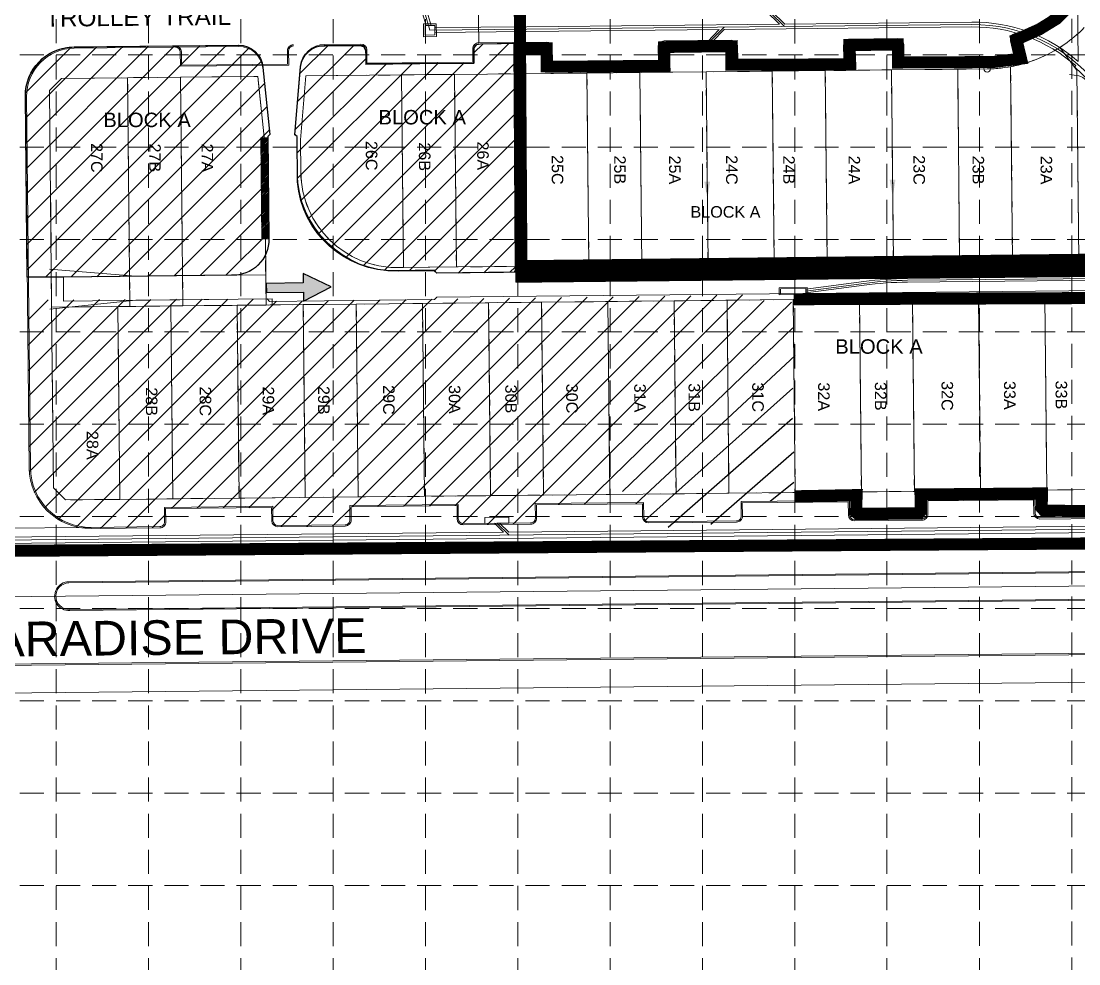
# Model space of a CAD drawing. Extents: x 2509062 to 2510599, y 7103311 to 7105769.
# Drawn here: x 2509777.7 to 2510217, y 7103932.4 to 7104323.9 of the extents above; entities that cross this region are included whole.
import ezdxf
from ezdxf.enums import TextEntityAlignment as Align

# ---------------------------------------------------------------- set-up
doc = ezdxf.new("R2010")
doc.units = 0
doc.header["$LTSCALE"] = 40
doc.header["$MEASUREMENT"] = 0
for name, pattern in [('DASHED', [0.75, 0.5, -0.25]), ('HIDDEN', [0.375, 0.25, -0.125]), ('HIDDEN2', [0.1875, 0.125, -0.0625]), ('PHANTOM2', [1.25, 0.625, -0.125, 0.125, -0.125, 0.125, -0.125])]:
    doc.linetypes.add(name, pattern=pattern)
for name, color, linetype in [('1 EROSION BLANKET', 84, 'Continuous'), ('1 SODDED LOT', 2, 'Continuous'), ('C-FLOW-ARRW-E', 14, 'Continuous'), ('C-WTRC-FLOW-N', 4, 'Continuous'), ('GRID', 254, 'DASHED'), ('LIMITS OF DISTURBANCE', 1, 'Continuous'), ('STORM', 5, 'Continuous'), ('XHO461B_PT$0$V-AREA', 6, 'Continuous'), ('XHO461B_PT$0$V-BNDY-E', 14, 'Continuous'), ('XHO461B_PT$0$V-BNDY-N-P2', 2, 'PHANTOM2'), ('XHO461B_PT$0$V-PROP-SUBD-IDEN-BLOK-N-P2', 14, 'Continuous'), ('XHO461B_PT$0$V-PROP-SUBD-IDEN-N-P2', 14, 'Continuous'), ('XHO461B_PT$0$V-PROP-SUBD-N-P2', 14, 'HIDDEN2'), ('XHO461B_PT$0$V-RWAY-LINE-DETL-N-P2', 14, 'Continuous'), ('XHO461B_PT$0$V-RWAY-LINE-N-P2', 14, 'PHANTOM2'), ('XHO461B_ST$0$C-PHASE-BNDY', 14, 'Continuous'), ('XHO461C_PT$0$V-BNDY-ALL-N', 6, 'Continuous'), ('XHO461C_PV$0$C-PARKING-OLD', 16, 'Continuous'), ('XHO461C_PV$0$C-PHASE-BNDY', 3, 'Continuous'), ('XHO461C_PV$0$C-ROAD-BACK-EX', 12, 'Continuous'), ('XHO461C_PV$0$C-ROAD-BACK-PH2', 12, 'Continuous'), ('XHO461C_PV$0$C-ROAD-FACE-EX', 12, 'Continuous'), ('XHO461C_PV$0$C-ROAD-FACE-PH2', 12, 'Continuous'), ('XHO461C_PV$0$C-TRASH-PAD-HATCH', 6, 'Continuous'), ('XHO461C_PV$0$C-TRASH-PAD-N', 4, 'Continuous'), ('XHO461PT$0$C-ROAD-IDEN-N-P1', 1, 'Continuous'), ('XHO461PT$0$V-AREA-PLIN', 31, 'Continuous'), ('XHO461PT$0$V-BNDY-ALL-N', 6, 'Continuous'), ('XHO461PT$0$V-BNDY-N-P1', 3, 'Continuous'), ('XHO461PT$0$V-PROP-SUBD-IDEN-BLOK-N-P1', 7, 'Continuous'), ('XHO461PT$0$V-PROP-SUBD-IDEN-N-P1', 7, 'Continuous'), ('XHO461PT$0$V-PROP-SUBD-N-P1', 14, 'HIDDEN2'), ('XHO461PT$0$V-RWAY-FUT-N', 12, 'Continuous'), ('XHO461PT$0$V-RWAY-LINE-N-P1', 6, 'PHANTOM2')]:
    doc.layers.add(name, color=color, linetype=linetype)
doc.styles.get("Standard").update_dxf_attribs({"font": 'ARIAL.TTF'})

msp = doc.modelspace()

# ---------------------------------------------------------------- hatches: boundary and pattern name
at = {"layer": '1 SODDED LOT', "linetype": 'Continuous'}
h = msp.add_hatch(dxfattribs=at)
h.set_pattern_fill('ANSI31', color=256, scale=60, style=0)
edge = h.paths.add_edge_path()
edge.add_line((2509982.51, 7104219.63), (2509950.36, 7104219.2))
edge.add_line((2509950.36, 7104219.2), (2509949.23, 7104220.48))
edge.add_line((2509949.23, 7104220.48), (2509933.44, 7104220.2))
edge.add_arc((2509932.71, 7104260.59), 40.39, 184.8074, 271.0333, ccw=False)
edge.add_line((2509892.46, 7104257.2), (2509892.31, 7104275.97))
edge.add_line((2509892.31, 7104275.97), (2509891.32, 7104276.68))
edge.add_line((2509891.32, 7104276.68), (2509893.77, 7104305.1))
edge.add_arc((2509903.2, 7104304.29), 9.46, 85.6068, 175.0583, ccw=False)
edge.add_line((2509903.92, 7104313.72), (2509918.38, 7104313.86))
edge.add_line((2509918.38, 7104313.86), (2509919.91, 7104313.44))
edge.add_line((2509919.91, 7104313.44), (2509920.75, 7104311.84))
edge.add_line((2509920.75, 7104311.84), (2509920.96, 7104306.28))
edge.add_line((2509920.96, 7104306.28), (2509965.68, 7104306.52))
edge.add_line((2509965.68, 7104306.52), (2509965.8, 7104312.9))
edge.add_line((2509965.8, 7104312.9), (2509966.95, 7104314.2))
edge.add_line((2509966.95, 7104314.2), (2509968.41, 7104314.55))
edge.add_line((2509968.41, 7104314.55), (2509982.36, 7104314.78))
edge.add_line((2509982.36, 7104314.78), (2509982.84, 7104220.33))
edge.add_line((2509982.84, 7104220.33), (2509982.51, 7104219.63))

# ---------------------------------------------------------------- linework, layer by layer
msp.add_lwpolyline([(2509894.79, 7104219.11), (2509894.85, 7104215.27), (2509879.5, 7104215.02), (2509879.56, 7104211.18), (2509894.92, 7104211.43), (2509894.98, 7104207.59), (2509906.4, 7104213.53), (2509894.79, 7104219.11)], close=True)
at = {"color": 254}
for points in [[(2509894.98, 7104207.59), (2509894.79, 7104219.11), (2509906.4, 7104213.53), (2509894.79, 7104219.11)], [(2509879.5, 7104215.02), (2509879.56, 7104211.18), (2509894.85, 7104215.27), (2509894.92, 7104211.43)]]:
    msp.add_solid(points, dxfattribs=at)
at = {"layer": '1 EROSION BLANKET', "linetype": 'Continuous', "const_width": 5}
for points in [[(2510314.43, 7104490.85), (2510316.48, 7104300.23), (2510317.08, 7104264.16), (2510330.02, 7104264.31), (2510329.75, 7104226.16), (2510217.84, 7104224.8), (2509982.84, 7104222.11)], [(2509982.31, 7104312.67), (2509995.92, 7104312.68), (2509995.92, 7104305.1), (2510005.59, 7104304.96), (2510044.87, 7104305.31), (2510044.72, 7104313.09), (2510050.13, 7104313.33), (2510072.74, 7104313.52), (2510072.65, 7104305.84), (2510122.03, 7104305.95), (2510121.73, 7104314.02), (2510141.79, 7104314.22), (2510141.87, 7104306.76), (2510181.35, 7104306.95), (2510192.95, 7104308.38), (2510191.01, 7104316.37), (2510192.95, 7104317.13), (2510200.45, 7104320.47), (2510207.59, 7104324.84), (2510214.45, 7104331.6)], [(2510098.54, 7104208.43), (2510332.57, 7104209.34)], [(2510099.25, 7104126.57), (2510124.69, 7104127.07), (2510124.44, 7104119.89), (2510125.07, 7104119.33), (2510150.66, 7104119.51), (2510151.34, 7104120.39), (2510151.22, 7104127.33), (2510201.63, 7104127.76), (2510201.57, 7104121.7), (2510202.51, 7104120.64), (2510227.6, 7104120.31), (2510228.17, 7104121.32), (2510228.18, 7104128.39), (2510278.94, 7104128.66), (2510278.72, 7104121.42), (2510279.72, 7104120.53), (2510333.26, 7104121.21)]]:
    msp.add_lwpolyline(points, dxfattribs=at)
at = {"layer": '1 SODDED LOT', "linetype": 'Continuous'}
for p, q in [((2509779.51, 7104294.21), (2509798.48, 7104313.18)), ((2509779.57, 7104283.66), (2509809.2, 7104313.3)), ((2509779.68, 7104273.16), (2509819.92, 7104313.41)), ((2509779.78, 7104262.66), (2509830.65, 7104313.53)), ((2509779.89, 7104252.16), (2509841.38, 7104313.65)), ((2509779.99, 7104241.66), (2509852.1, 7104313.77)), ((2509780.1, 7104231.16), (2509862.83, 7104313.89)), ((2509780.2, 7104220.66), (2509872.49, 7104312.94)), ((2509787.81, 7104217.65), (2509877.5, 7104307.35)), ((2509798.45, 7104217.68), (2509878.77, 7104298.01)), ((2509809.16, 7104217.8), (2509879.78, 7104288.41)), ((2509819.88, 7104217.91), (2509880.78, 7104278.81)), ((2509830.6, 7104218.02), (2509880.29, 7104267.71)), ((2509841.32, 7104218.13), (2509880.4, 7104257.21)), ((2509852.04, 7104218.25), (2509880.5, 7104246.71)), ((2509862.76, 7104218.36), (2509880.61, 7104236.21)), ((2509947.3, 7104122.59), (2510034.33, 7104209.61)), ((2509958.01, 7104122.69), (2510045.08, 7104209.76)), ((2509960.74, 7104114.81), (2510055.83, 7104209.9)), ((2509971.36, 7104114.83), (2510066.58, 7104210.05)), ((2509982.08, 7104114.94), (2510077.33, 7104210.19)), ((2509780.45, 7104199.69), (2509788.95, 7104208.19)), ((2509780.55, 7104189.19), (2509799.6, 7104208.23)), ((2509780.66, 7104178.69), (2509810.25, 7104208.27)), ((2509780.77, 7104168.19), (2509820.89, 7104208.31)), ((2509780.87, 7104157.69), (2509831.54, 7104208.36)), ((2509780.98, 7104147.19), (2509842.19, 7104208.4)), ((2509781.09, 7104136.69), (2509852.84, 7104208.44)), ((2509783.09, 7104128.08), (2509863.49, 7104208.48)), ((2509787.21, 7104121.6), (2509874.13, 7104208.52)), ((2509792.98, 7104116.76), (2509883.81, 7104207.59)), ((2509800.58, 7104113.75), (2509894.56, 7104207.74)), ((2509810.67, 7104113.24), (2509905.31, 7104207.88)), ((2509821.38, 7104113.34), (2509916.07, 7104208.03)), ((2509840.16, 7104121.51), (2509926.82, 7104208.17)), ((2509850.87, 7104121.62), (2509937.57, 7104208.31)), ((2509861.59, 7104121.73), (2509948.32, 7104208.46)), ((2509872.3, 7104121.83), (2509959.07, 7104208.6)), ((2509881.74, 7104120.67), (2509969.82, 7104208.75)), ((2509885.65, 7104113.97), (2509980.57, 7104208.89)), ((2509896.36, 7104114.07), (2509991.32, 7104209.04)), ((2509915.16, 7104122.26), (2510002.07, 7104209.18)), ((2509925.87, 7104122.37), (2510012.82, 7104209.32)), ((2509936.58, 7104122.48), (2510023.57, 7104209.47)), ((2510000.87, 7104123.12), (2510086.27, 7104207.9)), ((2510011.58, 7104123.23), (2510097.67, 7104207.17)), ((2510027.4, 7104128.61), (2510098.15, 7104196.51)), ((2510033.01, 7104123.44), (2510099.12, 7104185.11)), ((2510036.48, 7104116.31), (2510098.15, 7104171.54)), ((2510046.44, 7104113.78), (2510098.05, 7104159.01)), ((2510064.17, 7104114.96), (2510098.56, 7104145)), ((2510088.83, 7104124.58), (2510098.56, 7104132.51)), ((2509907.07, 7104114.18), (2509914.72, 7104121.83)), ((2509832.09, 7104113.44), (2509837.75, 7104119.1))]:
    msp.add_line(p, q, dxfattribs=at)
for points in [[(2509816.71, 7104313.37), (2509868.02, 7104313.95, -0.396684), (2509878.06, 7104304.7), (2509880.99, 7104276.84), (2509880.2, 7104276.04), (2509880.64, 7104233.54, -0.426934), (2509865.13, 7104218.38), (2509795.25, 7104217.65), (2509780.23, 7104217.65), (2509779.48, 7104292.86, -0.4037), (2509798.7, 7104313.19)], [(2509982.51, 7104219.63), (2509950.36, 7104219.2), (2509949.23, 7104220.48), (2509933.44, 7104220.2, -0.395049), (2509892.46, 7104257.2), (2509892.31, 7104275.97), (2509891.32, 7104276.68), (2509893.77, 7104305.1, -0.411412), (2509903.92, 7104313.72), (2509918.38, 7104313.86), (2509919.91, 7104313.44), (2509920.75, 7104311.84), (2509920.96, 7104306.28), (2509965.68, 7104306.52), (2509965.8, 7104312.9), (2509966.95, 7104314.2), (2509968.41, 7104314.55), (2509982.36, 7104314.78), (2509982.84, 7104220.33)]]:
    msp.add_lwpolyline(points, format="xyb", close=True, dxfattribs=at)
at = {"layer": 'C-FLOW-ARRW-E', "color": 7, "lineweight": 0}
for p, q in [((2510139.62, 7104258.05), (2510139.44, 7104276.05)), ((2510062.63, 7104257.27), (2510062.44, 7104275.26))]:
    msp.add_line(p, q, dxfattribs=at)
for points in [[(2510140.82, 7104258.07), (2510139.7, 7104250.86), (2510138.42, 7104258.04)], [(2510063.83, 7104257.28), (2510062.7, 7104250.07), (2510061.43, 7104257.25)]]:
    msp.add_solid(points, dxfattribs=at)
at = {"layer": 'C-WTRC-FLOW-N', "color": 7, "lineweight": 0}
msp.add_line((2510216.07, 7104301.35), (2510213.09, 7104301.74), dxfattribs=at)
msp.add_arc((2510215.14, 7104294.41), 7, 23.8252, 82.392, dxfattribs=at)
at = {"layer": 'GRID', "color": 252, "linetype": 'HIDDEN', "lineweight": 0}
for p, q in [((2509792.26, 7103504.74), (2509792.26, 7105728.4)), ((2509830.6, 7103504.74), (2509830.6, 7105728.4)), ((2509868.94, 7103504.73), (2509868.94, 7105728.4)), ((2509907.27, 7103504.73), (2509907.27, 7105728.4)), ((2509945.61, 7103504.72), (2509945.61, 7105728.4)), ((2509983.95, 7103504.71), (2509983.95, 7105728.4)), ((2510022.29, 7103504.71), (2510022.29, 7105728.4)), ((2510060.62, 7103504.7), (2510060.62, 7105728.4)), ((2510098.96, 7103504.7), (2510098.96, 7105728.4)), ((2510137.3, 7103504.69), (2510137.3, 7105728.4)), ((2510175.82, 7103504.78), (2510175.64, 7105728.4)), ((2510214.11, 7103504.96), (2510213.97, 7105728.4)), ((2509102.19, 7104309.92), (2510559.01, 7104309.92)), ((2509102.19, 7104271.59), (2510559.01, 7104271.59)), ((2509102.19, 7104233.25), (2510559.01, 7104233.25)), ((2509102.19, 7104194.91), (2510559.01, 7104194.91)), ((2509102.19, 7104156.57), (2510559.01, 7104156.57)), ((2509102.19, 7104118.24), (2510559.01, 7104118.24)), ((2509102.19, 7104079.9), (2510559.01, 7104079.9)), ((2509102.19, 7104041.56), (2510559.01, 7104041.56)), ((2509102.19, 7104003.22), (2510559.01, 7104003.22)), ((2509102.19, 7103964.89), (2510559.01, 7103964.89))]:
    msp.add_line(p, q, dxfattribs=at)
at = {"layer": 'LIMITS OF DISTURBANCE', "linetype": 'HIDDEN', "ltscale": 3, "const_width": 5}
msp.add_lwpolyline([(2510346.96, 7104107.84), (2509196.41, 7104099.99), (2509189.37, 7105338.21), (2510325.02, 7105349.1), (2510335.26, 7104307.47), (2510344.6, 7104260.31), (2510346.93, 7104123.52), (2510346.93, 7104123.52), (2510346.96, 7104107.84)], close=True, dxfattribs=at)
at = {"layer": 'STORM', "lineweight": 0}
for p, q in [((2510076.46, 7104338.55), (2510092.69, 7104322.72)), ((2510076.46, 7104338.55), (2510092.69, 7104322.72)), ((2510077.52, 7104338.56), (2510094.76, 7104321.74)), ((2510077.52, 7104338.56), (2510094.76, 7104321.74)), ((2510078.59, 7104338.57), (2510094.81, 7104322.74)), ((2510078.59, 7104338.57), (2510094.81, 7104322.74)), ((2510216.74, 7104307.18), (2510216.34, 7104334.13)), ((2510216.74, 7104307.18), (2510216.34, 7104334.13)), ((2509945.85, 7104322.16), (2509944.4, 7104327.11)), ((2509945.85, 7104322.16), (2509944.4, 7104327.11)), ((2509947.46, 7104320.23), (2509945.36, 7104327.39)), ((2509947.46, 7104320.23), (2509945.36, 7104327.39)), ((2509947.93, 7104322.18), (2509946.32, 7104327.67)), ((2509947.93, 7104322.18), (2509946.32, 7104327.67)), ((2509947.46, 7104320.23), (2509987.7, 7104320.64)), ((2509947.46, 7104320.23), (2509987.7, 7104320.64)), ((2509949.47, 7104321.25), (2509987.69, 7104321.64)), ((2509949.47, 7104321.25), (2509987.69, 7104321.64)), ((2509949.5, 7104319.25), (2509987.71, 7104319.64)), ((2509949.5, 7104319.25), (2509987.71, 7104319.64)), ((2509987.69, 7104321.64), (2510092.69, 7104322.72)), ((2509987.69, 7104321.64), (2510092.69, 7104322.72)), ((2509987.7, 7104320.64), (2510172.58, 7104322.53)), ((2509987.7, 7104320.64), (2510172.58, 7104322.53)), ((2509987.71, 7104319.64), (2510067.6, 7104320.46)), ((2509987.71, 7104319.64), (2510067.6, 7104320.46)), ((2510062.7, 7104315.41), (2510067.6, 7104320.46)), ((2510062.7, 7104315.41), (2510067.6, 7104320.46)), ((2510063.76, 7104315.42), (2510069.63, 7104321.48)), ((2510063.76, 7104315.42), (2510069.63, 7104321.48)), ((2510064.81, 7104315.43), (2510069.71, 7104320.48)), ((2510064.81, 7104315.43), (2510069.71, 7104320.48)), ((2510069.71, 7104320.48), (2510172.59, 7104321.53)), ((2510069.71, 7104320.48), (2510172.59, 7104321.53)), ((2510094.81, 7104322.74), (2510172.57, 7104323.53)), ((2510094.81, 7104322.74), (2510172.57, 7104323.53)), ((2510059.76, 7104315.38), (2510067.76, 7104315.46)), ((2510059.76, 7104315.38), (2510067.76, 7104315.46)), ((2510059.79, 7104312.88), (2510059.76, 7104315.38)), ((2510059.79, 7104312.88), (2510059.76, 7104315.38)), ((2510067.76, 7104315.46), (2510067.79, 7104312.96)), ((2510067.76, 7104315.46), (2510067.79, 7104312.96)), ((2510067.79, 7104312.96), (2510059.79, 7104312.88)), ((2510067.79, 7104312.96), (2510059.79, 7104312.88)), ((2510215.17, 7104304.89), (2510215.67, 7104305.45)), ((2510215.17, 7104304.89), (2510215.67, 7104305.45)), ((2510145.87, 7104217.04), (2510293.56, 7104218.51)), ((2510145.87, 7104217.04), (2510293.56, 7104218.51)), ((2510103.6, 7104212.58), (2510127.65, 7104215.75)), ((2510103.6, 7104212.58), (2510127.65, 7104215.75)), ((2510103.61, 7104211.82), (2510127.71, 7104215)), ((2510103.61, 7104211.82), (2510127.71, 7104215)), ((2510103.62, 7104211.07), (2510127.85, 7104214.27)), ((2510103.62, 7104211.07), (2510127.85, 7104214.27)), ((2510145.88, 7104216.29), (2510293.56, 7104217.76)), ((2510145.88, 7104216.29), (2510293.56, 7104217.76)), ((2510145.88, 7104215.54), (2510293.57, 7104217.01)), ((2510145.88, 7104215.54), (2510253.48, 7104216.61)), ((2510104.09, 7104213.33), (2510092.52, 7104213.21)), ((2510104.09, 7104213.33), (2510092.52, 7104213.21)), ((2510092.52, 7104213.21), (2510092.55, 7104210.21)), ((2510092.52, 7104213.21), (2510092.55, 7104210.21)), ((2510092.55, 7104210.21), (2510104.12, 7104210.33)), ((2510092.55, 7104210.21), (2510104.12, 7104210.33)), ((2510093.02, 7104212.72), (2510103.6, 7104212.82)), ((2510093.02, 7104212.72), (2510103.6, 7104212.82)), ((2510093.04, 7104210.72), (2510093.02, 7104212.72)), ((2510093.04, 7104210.72), (2510093.02, 7104212.72)), ((2510103.62, 7104210.82), (2510093.04, 7104210.72)), ((2510103.62, 7104210.82), (2510093.04, 7104210.72)), ((2510103.6, 7104212.82), (2510103.62, 7104210.82)), ((2510103.6, 7104212.82), (2510103.62, 7104210.82)), ((2510104.12, 7104210.33), (2510104.09, 7104213.33)), ((2510104.12, 7104210.33), (2510104.09, 7104213.33)), ((2509970.27, 7104117.81), (2509980.27, 7104117.91)), ((2509970.27, 7104117.81), (2509980.27, 7104117.91)), ((2509970.29, 7104115.31), (2509970.27, 7104117.81)), ((2509970.29, 7104115.31), (2509970.27, 7104117.81)), ((2509980.27, 7104117.91), (2509980.29, 7104115.41)), ((2509980.27, 7104117.91), (2509980.29, 7104115.41)), ((2510340.84, 7104113.99), (2509742.36, 7104108.03)), ((2510340.84, 7104113.99), (2509742.36, 7104108.03)), ((2509980.29, 7104115.41), (2509970.29, 7104115.31)), ((2509980.29, 7104115.41), (2509970.29, 7104115.31)), ((2509974.23, 7104115.35), (2509978.05, 7104111.63)), ((2509974.23, 7104115.35), (2509978.05, 7104111.63)), ((2509975.29, 7104115.36), (2509980.39, 7104110.4)), ((2509975.29, 7104115.36), (2509980.39, 7104110.4)), ((2509976.36, 7104115.37), (2509980.18, 7104111.65)), ((2509976.36, 7104115.37), (2509980.18, 7104111.65)), ((2510314.14, 7104114.97), (2509980.18, 7104111.65)), ((2510314.14, 7104114.97), (2509980.18, 7104111.65)), ((2509978.05, 7104111.63), (2509744.96, 7104109.3)), ((2509978.05, 7104111.63), (2509744.96, 7104109.3)), ((2510307.16, 7104112.4), (2509745, 7104106.8)), ((2510307.16, 7104112.4), (2509745, 7104106.8))]:
    msp.add_line(p, q, dxfattribs=at)
at = {"layer": 'STORM', "linetype": 'Continuous', "lineweight": 0}
for p, q in [((2509950.12, 7104322.88), (2509944.78, 7104322.81)), ((2509950.12, 7104322.88), (2509944.78, 7104322.81)), ((2509944.78, 7104322.81), (2509944.85, 7104317.47)), ((2509944.78, 7104322.81), (2509944.85, 7104317.47)), ((2509949.46, 7104322.2), (2509945.46, 7104322.15)), ((2509949.46, 7104322.2), (2509945.46, 7104322.15)), ((2509945.46, 7104322.15), (2509945.51, 7104318.15)), ((2509945.46, 7104322.15), (2509945.51, 7104318.15)), ((2509949.51, 7104318.2), (2509949.46, 7104322.2)), ((2509949.51, 7104318.2), (2509949.46, 7104322.2)), ((2509950.19, 7104317.54), (2509950.12, 7104322.88)), ((2509950.19, 7104317.54), (2509950.12, 7104322.88)), ((2509944.85, 7104317.47), (2509950.19, 7104317.54)), ((2509944.85, 7104317.47), (2509950.19, 7104317.54)), ((2509945.51, 7104318.15), (2509949.51, 7104318.2)), ((2509945.51, 7104318.15), (2509949.51, 7104318.2))]:
    msp.add_line(p, q, dxfattribs=at)
at = {"layer": 'STORM', "lineweight": 0}
for centre, radius, start, end in [((2510173.24, 7104257.54), 66, 48.7749, 90.5865), ((2510173.24, 7104257.54), 66, 48.7749, 90.5865), ((2510173.24, 7104257.54), 65, 38.4482, 90.5865), ((2510173.24, 7104257.54), 65, 38.4482, 90.5865), ((2510173.24, 7104257.54), 64, 48.4785, 90.5865), ((2510173.24, 7104257.54), 64, 48.4785, 90.5865), ((2510173.24, 7104257.54), 63.25, 38.4482, 48.4785), ((2510173.24, 7104257.54), 63.25, 38.4482, 48.4785), ((2510147.37, 7104066.3), 150.75, 90.5713, 97.517), ((2510147.37, 7104066.3), 150.75, 90.5713, 97.517), ((2510147.37, 7104066.3), 150, 90.5714, 97.5337), ((2510147.37, 7104066.3), 150, 90.5714, 97.5337), ((2510147.37, 7104066.3), 149.25, 90.5713, 97.517), ((2510147.37, 7104066.3), 149.25, 90.5713, 97.517)]:
    msp.add_arc(centre, radius, start, end, dxfattribs=at)
at = {"layer": 'XHO461B_PT$0$V-AREA', "color": 7, "lineweight": 0}
for p, q in [((2510216.16, 7104303.63), (2510209.03, 7104313)), ((2510209.03, 7104313), (2510216.16, 7104303.63)), ((2510012.66, 7104302.4), (2509985.16, 7104302.11)), ((2509985.16, 7104302.11), (2509985.98, 7104222.12)), ((2510034.66, 7104302.62), (2510012.66, 7104302.4)), ((2510013.48, 7104222.4), (2510012.66, 7104302.4)), ((2510012.66, 7104302.4), (2510013.48, 7104222.4)), ((2510062.16, 7104302.9), (2510034.66, 7104302.62)), ((2510035.48, 7104222.62), (2510034.66, 7104302.62)), ((2510034.66, 7104302.62), (2510035.48, 7104222.62)), ((2510089.66, 7104303.18), (2510062.16, 7104302.9)), ((2510062.98, 7104222.91), (2510062.16, 7104302.9)), ((2510062.16, 7104302.9), (2510062.98, 7104222.91)), ((2510111.66, 7104303.41), (2510089.66, 7104303.18)), ((2510090.48, 7104223.19), (2510089.66, 7104303.18)), ((2510089.66, 7104303.18), (2510090.48, 7104223.19)), ((2510139.16, 7104303.69), (2510111.66, 7104303.41)), ((2510112.48, 7104223.41), (2510111.66, 7104303.41)), ((2510111.66, 7104303.41), (2510112.48, 7104223.41)), ((2510166.65, 7104303.97), (2510139.16, 7104303.69)), ((2510139.97, 7104223.69), (2510139.16, 7104303.69)), ((2510139.16, 7104303.69), (2510139.97, 7104223.69)), ((2510178.88, 7104304.1), (2510166.65, 7104303.97)), ((2510167.47, 7104223.98), (2510166.65, 7104303.97)), ((2510166.65, 7104303.97), (2510167.47, 7104223.98)), ((2510189.47, 7104224.2), (2510188.64, 7104305.03)), ((2510188.64, 7104305.03), (2510189.47, 7104224.2)), ((2510216.97, 7104224.48), (2510216.16, 7104303.63)), ((2510216.16, 7104303.63), (2510216.97, 7104224.48)), ((2510035.48, 7104222.62), (2510062.98, 7104222.91)), ((2510062.98, 7104222.91), (2510090.48, 7104223.19)), ((2510090.48, 7104223.19), (2510112.48, 7104223.41)), ((2510112.48, 7104223.41), (2510139.97, 7104223.69)), ((2510139.97, 7104223.69), (2510167.47, 7104223.98)), ((2510167.47, 7104223.98), (2510189.47, 7104224.2)), ((2510189.47, 7104224.2), (2510216.97, 7104224.48)), ((2510216.97, 7104224.48), (2510277.2, 7104225.1)), ((2509985.98, 7104222.12), (2510013.48, 7104222.4)), ((2510013.48, 7104222.4), (2510035.48, 7104222.62))]:
    msp.add_line(p, q, dxfattribs=at)
for start, end in [(302.3108, 312.2879), (280.3714, 302.3108), (270.5865, 280.3714)]:
    msp.add_arc((2510178.29, 7104361.59), 57.5, start, end, dxfattribs=at)
at = {"layer": 'XHO461B_PT$0$V-BNDY-E', "color": 7, "lineweight": 0}
msp.add_line((2510333.58, 7104090.45), (2509205.27, 7104079.15), dxfattribs=at)
at = {"layer": 'XHO461B_PT$0$V-BNDY-N-P2', "color": 7, "lineweight": 0}
for q in [(2509984.67, 7104350.11), (2510332.19, 7104225.66)]:
    msp.add_line((2509985.98, 7104222.12), q, dxfattribs=at)
at = {"layer": 'XHO461B_PT$0$V-PROP-SUBD-N-P2', "color": 7, "lineweight": 0}
for p, q in [((2510209.03, 7104313), (2510216.16, 7104303.63)), ((2510013.48, 7104222.4), (2510012.66, 7104302.4)), ((2510035.48, 7104222.62), (2510034.66, 7104302.62)), ((2510062.98, 7104222.91), (2510062.16, 7104302.9)), ((2510090.48, 7104223.19), (2510089.66, 7104303.18)), ((2510112.48, 7104223.41), (2510111.66, 7104303.41)), ((2510139.97, 7104223.69), (2510139.16, 7104303.69)), ((2510167.47, 7104223.98), (2510166.65, 7104303.97)), ((2510189.47, 7104224.2), (2510188.64, 7104305.03)), ((2510216.97, 7104224.48), (2510216.16, 7104303.63))]:
    msp.add_line(p, q, dxfattribs=at)
at = {"layer": 'XHO461B_PT$0$V-RWAY-LINE-DETL-N-P2', "color": 7, "lineweight": 0}
for start, end in [(0, 180), (180, 0)]:
    msp.add_arc((2510178.88, 7104304.1), 1.38, start, end, dxfattribs=at)
at = {"layer": 'XHO461B_PT$0$V-RWAY-LINE-N-P2', "color": 7, "lineweight": 0}
msp.add_line((2509985.16, 7104302.11), (2510178.88, 7104304.1), dxfattribs=at)
msp.add_arc((2510178.29, 7104361.59), 57.5, 270.5865, 0.5865, dxfattribs=at)
at = {"layer": 'XHO461B_ST$0$C-PHASE-BNDY', "color": 7, "lineweight": 0}
for p, q in [((2509985.98, 7104222.12), (2509984.67, 7104350.11)), ((2510330.69, 7104225.65), (2509985.98, 7104222.12))]:
    msp.add_line(p, q, dxfattribs=at)
at = {"layer": 'XHO461C_PT$0$V-BNDY-ALL-N', "color": 7, "lineweight": 0}
msp.add_line((2510333.58, 7104090.45), (2509205.27, 7104079.15), dxfattribs=at)
at = {"layer": 'XHO461C_PV$0$C-PARKING-OLD', "color": 7, "lineweight": 0}
for p, q in [((2509843.85, 7104305.17), (2509843.79, 7104311.17)), ((2509844.35, 7104305.68), (2509844.29, 7104311.17)), ((2509888.35, 7104306.13), (2509888.29, 7104311.63)), ((2509888.85, 7104305.63), (2509888.79, 7104311.63)), ((2509888.85, 7104305.63), (2509843.85, 7104305.17)), ((2509888.35, 7104306.13), (2509844.35, 7104305.68)), ((2509825.25, 7104217.98), (2509789.5, 7104220.98)), ((2509825.25, 7104217.98), (2509879.29, 7104218.53)), ((2509825.35, 7104207.98), (2509789.67, 7104204.24)), ((2509825.35, 7104207.98), (2509881.89, 7104208.55)), ((2509881.89, 7104208.55), (2509881.92, 7104206.05))]:
    msp.add_line(p, q, dxfattribs=at)
for centre, radius, start, end in [((2509841.79, 7104311.15), 2.5, 0.5865, 90.5865), ((2509841.79, 7104311.15), 2, 0.5865, 90.5865), ((2509890.79, 7104311.65), 2.5, 90.5865, 180.5865), ((2509890.79, 7104311.65), 2, 90.5865, 180.5865)]:
    msp.add_arc(centre, radius, start, end, dxfattribs=at)
at = {"layer": 'XHO461C_PV$0$C-PHASE-BNDY', "color": 7, "lineweight": 0}
for p, q in [((2509985.98, 7104222.12), (2509984.67, 7104350.11)), ((2510330.69, 7104225.65), (2509985.98, 7104222.12))]:
    msp.add_line(p, q, dxfattribs=at)
at = {"layer": 'XHO461C_PV$0$C-PHASE-BNDY', "color": 7, "const_width": 5}
msp.add_lwpolyline([(2510330.97, 7104221.41), (2510330.97, 7104221.41), (2509985.5, 7104217.79), (2509984.67, 7104350.11), (2509956.87, 7104350.11), (2509952.34, 7104795.8), (2509803.34, 7104794.28), (2509798.29, 7104799.23), (2509797.35, 7104891.72), (2509756.85, 7104891.31), (2509754.67, 7105104.3), (2510184.65, 7105108.7), (2510184.28, 7105144.86), (2510321.28, 7105145.14), (2510321.3, 7105142.86)], dxfattribs=at)
at = {"layer": 'XHO461C_PV$0$C-ROAD-BACK-EX', "color": 7, "lineweight": 0}
for p, q in [((2509967.76, 7104314.94), (2509967.53, 7104337.44)), ((2509799.77, 7104312.72), (2509868.05, 7104313.42)), ((2509903.59, 7104313.78), (2509918.77, 7104313.94)), ((2509920.85, 7104305.96), (2509920.79, 7104311.96)), ((2509965.85, 7104306.42), (2509965.79, 7104312.42)), ((2509965.85, 7104306.42), (2509920.85, 7104305.96)), ((2509781.56, 7104138.42), (2509779.98, 7104292.52)), ((2509882.22, 7104122.43), (2509837.22, 7104121.98)), ((2509837.28, 7104115.98), (2509837.22, 7104121.98)), ((2509882.28, 7104116.43), (2509882.22, 7104122.43)), ((2509959.21, 7104123.2), (2509914.21, 7104122.75)), ((2509914.28, 7104116.75), (2509914.21, 7104122.75)), ((2509959.27, 7104117.2), (2509959.21, 7104123.2)), ((2510036.21, 7104123.98), (2509991.21, 7104123.53)), ((2509991.27, 7104117.52), (2509991.21, 7104123.53)), ((2510036.27, 7104117.97), (2510036.21, 7104123.98)), ((2510121.71, 7104124.83), (2510076.72, 7104124.38)), ((2510076.78, 7104118.38), (2510076.72, 7104124.38)), ((2510121.77, 7104118.83), (2510121.71, 7104124.83)), ((2510198.71, 7104125.61), (2510153.71, 7104125.15)), ((2510153.77, 7104119.15), (2510153.71, 7104125.15)), ((2510198.77, 7104119.6), (2510198.71, 7104125.61)), ((2510228.79, 7104117.9), (2510200.79, 7104117.62)), ((2509705.81, 7104112.66), (2509806.8, 7104113.68)), ((2509835.3, 7104113.96), (2509806.8, 7104113.68)), ((2509912.3, 7104114.73), (2509884.3, 7104114.45)), ((2509989.29, 7104115.5), (2509961.29, 7104115.22)), ((2510074.8, 7104116.36), (2510038.29, 7104115.99)), ((2510151.79, 7104117.13), (2510123.79, 7104116.85)), ((2510333.61, 7104095.95), (2509797.55, 7104090.58)), ((2510333.72, 7104084.95), (2509797.66, 7104079.58)), ((2510333.95, 7104061.95), (2509223.97, 7104050.84))]:
    msp.add_line(p, q, dxfattribs=at)
for centre, radius, start, end in [((2509799.98, 7104292.72), 20, 90.5865, 180.5862), ((2509868.15, 7104303.42), 10, 5.9758, 90.5865), ((2509903.69, 7104303.78), 10, 90.5865, 175.1972), ((2509918.79, 7104311.94), 2, 0.5865, 90.5865), ((2509967.79, 7104312.44), 2, 90.5865, 180.5865), ((2509806.55, 7104138.67), 25, 180.5862, 270.5737), ((2509989.27, 7104117.5), 2, 270.5737, 0.5865), ((2510038.27, 7104117.99), 2, 180.5865, 270.5764), ((2510074.78, 7104118.36), 2, 270.5764, 0.5865), ((2510123.77, 7104118.85), 2, 180.5865, 270.5737), ((2510151.77, 7104119.13), 2, 270.5737, 0.5865), ((2510200.77, 7104119.62), 2, 180.5865, 270.5737), ((2509835.28, 7104115.96), 2, 270.5737, 0.5865), ((2509884.28, 7104116.45), 2, 180.5865, 270.5737), ((2509912.28, 7104116.73), 2, 270.5737, 0.5865), ((2509961.27, 7104117.22), 2, 180.5865, 270.5737), ((2509797.6, 7104085.08), 5.5, 90.5737, 270.5737)]:
    msp.add_arc(centre, radius, start, end, dxfattribs=at)
at = {"layer": 'XHO461C_PV$0$C-ROAD-BACK-PH2', "color": 7, "lineweight": 0}
for p, q in [((2510044.76, 7104315.23), (2510072.76, 7104315.51)), ((2510121.76, 7104316.02), (2510141.75, 7104316.22)), ((2510189.1, 7104315.9), (2510190.49, 7104310.02)), ((2509967.76, 7104314.44), (2509995.76, 7104314.73)), ((2509997.85, 7104306.75), (2509997.78, 7104312.75)), ((2510042.84, 7104307.21), (2510042.78, 7104313.21)), ((2510074.84, 7104307.53), (2510074.78, 7104313.53)), ((2510119.84, 7104308), (2510119.78, 7104314)), ((2510143.77, 7104314.24), (2510143.83, 7104308.24)), ((2510042.84, 7104307.21), (2509997.85, 7104306.75)), ((2510119.84, 7104308), (2510074.84, 7104307.53)), ((2510165.83, 7104308.47), (2510143.83, 7104308.24)), ((2510165.83, 7104308.47), (2510178.84, 7104308.6))]:
    msp.add_line(p, q, dxfattribs=at)
for centre, radius, start, end in [((2510178.29, 7104361.59), 45, 285.7458, 319.0695), ((2510044.78, 7104313.23), 2, 90.5865, 180.5865), ((2510072.78, 7104313.51), 2, 0.5865, 90.5865), ((2510121.78, 7104314.02), 2, 90.5865, 180.5865), ((2510141.77, 7104314.22), 2, 0.5865, 90.5865), ((2510191.05, 7104316.36), 2, 105.7458, 193.3055), ((2509995.78, 7104312.73), 2, 0.5865, 90.5865), ((2510178.29, 7104361.6), 53, 270.5859, 283.3055)]:
    msp.add_arc(centre, radius, start, end, dxfattribs=at)
at = {"layer": 'XHO461C_PV$0$C-ROAD-FACE-EX', "color": 7, "lineweight": 0}
for p, q in [((2509799.77, 7104313.22), (2509867.77, 7104313.92)), ((2509903.86, 7104314.28), (2509918.76, 7104314.44)), ((2509921.34, 7104306.46), (2509921.29, 7104311.96)), ((2509965.34, 7104306.91), (2509965.29, 7104312.41)), ((2509965.34, 7104306.91), (2509921.34, 7104306.46)), ((2509880.99, 7104276.84), (2509878.07, 7104304.73)), ((2509891.4, 7104276.95), (2509893.75, 7104304.89)), ((2509781.06, 7104138.41), (2509779.48, 7104292.51)), ((2509880.99, 7104276.84), (2509880.2, 7104276.04)), ((2509880.2, 7104276.04), (2509880.64, 7104233.54)), ((2509892.2, 7104276.16), (2509891.4, 7104276.95)), ((2509892.2, 7104276.16), (2509892.36, 7104261.16)), ((2509795.25, 7104217.66), (2509865.79, 7104218.39)), ((2509934.28, 7104220.09), (2509949.28, 7104220.24)), ((2509949.28, 7104220.24), (2509950.29, 7104219.25)), ((2509950.29, 7104219.25), (2510261.22, 7104222.44)), ((2509795.25, 7104217.66), (2509795.35, 7104207.67)), ((2509950.39, 7104209.26), (2510261.32, 7104212.44)), ((2509795.35, 7104207.67), (2509879.9, 7104208.53)), ((2509879.89, 7104208.54), (2509880.9, 7104207.54)), ((2509880.9, 7104207.54), (2509949.4, 7104208.25)), ((2509950.39, 7104209.26), (2509949.4, 7104208.25)), ((2509881.72, 7104121.93), (2509837.72, 7104121.49)), ((2509881.78, 7104116.43), (2509881.72, 7104121.93)), ((2509958.72, 7104122.7), (2509914.72, 7104122.26)), ((2509914.78, 7104116.76), (2509914.72, 7104122.26)), ((2509958.77, 7104117.2), (2509958.72, 7104122.7)), ((2510035.71, 7104123.47), (2509991.71, 7104123.03)), ((2509991.77, 7104117.53), (2509991.71, 7104123.03)), ((2510035.77, 7104117.97), (2510035.71, 7104123.47)), ((2510121.22, 7104124.33), (2510077.22, 7104123.89)), ((2510077.28, 7104118.39), (2510077.22, 7104123.89)), ((2510121.27, 7104118.83), (2510121.22, 7104124.33)), ((2510198.21, 7104125.1), (2510154.22, 7104124.66)), ((2510154.27, 7104119.16), (2510154.22, 7104124.66)), ((2510198.27, 7104119.6), (2510198.21, 7104125.1)), ((2509837.78, 7104115.99), (2509837.72, 7104121.49)), ((2510228.79, 7104117.4), (2510200.8, 7104117.12)), ((2509835.3, 7104113.46), (2509806.81, 7104113.18)), ((2509912.3, 7104114.23), (2509884.3, 7104113.95)), ((2509989.3, 7104115), (2509961.3, 7104114.72)), ((2510074.8, 7104115.86), (2510038.29, 7104115.49)), ((2510151.8, 7104116.63), (2510123.8, 7104116.35)), ((2510333.6, 7104096.45), (2509797.54, 7104091.09)), ((2510333.72, 7104084.45), (2509797.92, 7104079.09)), ((2510333.94, 7104062.45), (2509223.97, 7104051.34))]:
    msp.add_line(p, q, dxfattribs=at)
for centre, radius, start, end in [((2509799.98, 7104292.72), 20.5, 90.5865, 180.5862), ((2509867.88, 7104303.67), 10.25, 5.9758, 90.5865), ((2509903.96, 7104304.04), 10.25, 90.5865, 175.1972), ((2509918.79, 7104311.94), 2.5, 0.5865, 90.5865), ((2509967.79, 7104312.44), 2.5, 90.5865, 180.5865), ((2509933.85, 7104261.59), 41.5, 180.5865, 270.5865), ((2509865.64, 7104233.39), 15, 270.5865, 0.5865), ((2509806.55, 7104138.67), 25.5, 180.5862, 270.5737), ((2509989.27, 7104117.5), 2.5, 270.5737, 0.5865), ((2510038.27, 7104117.99), 2.5, 180.5865, 270.5764), ((2510074.78, 7104118.36), 2.5, 270.5764, 0.5865), ((2510123.77, 7104118.85), 2.5, 180.5865, 270.5737), ((2510151.77, 7104119.13), 2.5, 270.5737, 0.5865), ((2510200.77, 7104119.62), 2.5, 180.5865, 270.5737), ((2509835.28, 7104115.96), 2.5, 270.5737, 0.5865), ((2509884.28, 7104116.45), 2.5, 180.5865, 270.5737), ((2509912.28, 7104116.73), 2.5, 270.5737, 0.5865), ((2509961.27, 7104117.22), 2.5, 180.5865, 270.5737), ((2509797.61, 7104085.09), 6, 90.5988, 273.0005)]:
    msp.add_arc(centre, radius, start, end, dxfattribs=at)
at = {"layer": 'XHO461C_PV$0$C-ROAD-FACE-PH2', "color": 7, "lineweight": 0}
for p, q in [((2509967.76, 7104314.94), (2509995.76, 7104315.23)), ((2510044.76, 7104315.73), (2510072.75, 7104316.01)), ((2510121.75, 7104316.52), (2510141.74, 7104316.72)), ((2510188.61, 7104315.78), (2510189.89, 7104310.39)), ((2509998.34, 7104307.25), (2509998.28, 7104312.75)), ((2510042.34, 7104307.7), (2510042.28, 7104313.2)), ((2510075.34, 7104308.04), (2510075.28, 7104313.54)), ((2510119.33, 7104308.49), (2510119.28, 7104313.99)), ((2510144.27, 7104314.25), (2510144.32, 7104308.75)), ((2510042.34, 7104307.7), (2509998.34, 7104307.25)), ((2510119.33, 7104308.49), (2510075.34, 7104308.04)), ((2510165.82, 7104308.97), (2510144.32, 7104308.75)), ((2510165.82, 7104308.97), (2510178.83, 7104309.1))]:
    msp.add_line(p, q, dxfattribs=at)
for centre, radius, start, end in [((2510178.29, 7104361.59), 44.5, 285.7458, 319.0695), ((2509995.78, 7104312.73), 2.5, 0.5865, 90.5865), ((2510044.78, 7104313.23), 2.5, 90.5865, 180.5865), ((2510072.78, 7104313.51), 2.5, 0.5865, 90.5865), ((2510121.78, 7104314.02), 2.5, 90.5865, 180.5865), ((2510141.77, 7104314.22), 2.5, 0.5865, 90.5865), ((2510191.05, 7104316.36), 2.5, 105.7458, 193.3055), ((2510178.29, 7104361.6), 52.5, 270.5859, 282.7598)]:
    msp.add_arc(centre, radius, start, end, dxfattribs=at)
at = {"layer": 'XHO461C_PV$0$C-TRASH-PAD-HATCH', "color": 7, "lineweight": 0}
for p, q in [((2509877.21, 7104275.05), (2509877.67, 7104275.51)), ((2509877.22, 7104274.35), (2509878.38, 7104275.52)), ((2509877.23, 7104273.65), (2509879.1, 7104275.53)), ((2509877.24, 7104272.96), (2509879.81, 7104275.53)), ((2509877.24, 7104272.26), (2509880.21, 7104275.22)), ((2509877.25, 7104271.56), (2509880.22, 7104274.52)), ((2509877.26, 7104270.86), (2509880.23, 7104273.82)), ((2509877.26, 7104270.16), (2509880.23, 7104273.13)), ((2509877.27, 7104269.46), (2509880.24, 7104272.43)), ((2509877.28, 7104268.76), (2509880.25, 7104271.73)), ((2509877.29, 7104268.06), (2509880.26, 7104271.03)), ((2509877.29, 7104267.36), (2509880.26, 7104270.33)), ((2509877.3, 7104266.66), (2509880.27, 7104269.63)), ((2509877.31, 7104265.96), (2509880.28, 7104268.93)), ((2509877.31, 7104265.26), (2509880.28, 7104268.23)), ((2509877.32, 7104264.56), (2509880.29, 7104267.53)), ((2509877.33, 7104263.86), (2509880.3, 7104266.83)), ((2509877.34, 7104263.16), (2509880.31, 7104266.13)), ((2509877.34, 7104262.46), (2509880.31, 7104265.43)), ((2509877.35, 7104261.76), (2509880.32, 7104264.73)), ((2509877.36, 7104261.06), (2509880.33, 7104264.03)), ((2509877.36, 7104260.36), (2509880.33, 7104263.33)), ((2509877.37, 7104259.66), (2509880.34, 7104262.63)), ((2509877.38, 7104258.96), (2509880.35, 7104261.93)), ((2509877.39, 7104258.26), (2509880.36, 7104261.23)), ((2509877.39, 7104257.56), (2509880.36, 7104260.53)), ((2509877.4, 7104256.86), (2509880.37, 7104259.83)), ((2509877.41, 7104256.16), (2509880.38, 7104259.13)), ((2509877.41, 7104255.46), (2509880.38, 7104258.43)), ((2509877.42, 7104254.76), (2509880.39, 7104257.73)), ((2509877.43, 7104254.06), (2509880.4, 7104257.03)), ((2509877.44, 7104253.36), (2509880.41, 7104256.33)), ((2509877.44, 7104252.66), (2509880.41, 7104255.63)), ((2509877.45, 7104251.96), (2509880.42, 7104254.93)), ((2509877.46, 7104251.26), (2509880.43, 7104254.23)), ((2509877.46, 7104250.56), (2509880.43, 7104253.53)), ((2509877.47, 7104249.86), (2509880.44, 7104252.83)), ((2509877.48, 7104249.16), (2509880.45, 7104252.13)), ((2509877.49, 7104248.46), (2509880.46, 7104251.43)), ((2509877.49, 7104247.76), (2509880.46, 7104250.73)), ((2509877.5, 7104247.06), (2509880.47, 7104250.03)), ((2509877.51, 7104246.36), (2509880.48, 7104249.33)), ((2509877.51, 7104245.66), (2509880.48, 7104248.63)), ((2509877.52, 7104244.96), (2509880.49, 7104247.93)), ((2509877.53, 7104244.26), (2509880.5, 7104247.23)), ((2509877.54, 7104243.56), (2509880.51, 7104246.53)), ((2509877.54, 7104242.86), (2509880.51, 7104245.83)), ((2509877.55, 7104242.16), (2509880.52, 7104245.13)), ((2509877.56, 7104241.46), (2509880.53, 7104244.43)), ((2509877.56, 7104240.76), (2509880.53, 7104243.73)), ((2509877.57, 7104240.06), (2509880.54, 7104243.03)), ((2509877.58, 7104239.36), (2509880.55, 7104242.33)), ((2509877.59, 7104238.66), (2509880.56, 7104241.63)), ((2509877.59, 7104237.96), (2509880.56, 7104240.93)), ((2509877.6, 7104237.26), (2509880.57, 7104240.23)), ((2509877.61, 7104236.56), (2509880.58, 7104239.53)), ((2509877.61, 7104235.86), (2509880.58, 7104238.83)), ((2509877.62, 7104235.16), (2509880.59, 7104238.13)), ((2509877.63, 7104234.46), (2509880.6, 7104237.43)), ((2509877.64, 7104233.76), (2509880.61, 7104236.73)), ((2509878.1, 7104233.51), (2509880.61, 7104236.03)), ((2509878.81, 7104233.52), (2509880.62, 7104235.33)), ((2509879.53, 7104233.53), (2509880.63, 7104234.63)), ((2509880.24, 7104233.54), (2509880.63, 7104233.93))]:
    msp.add_line(p, q, dxfattribs=at)
at = {"layer": 'XHO461C_PV$0$C-TRASH-PAD-N', "color": 7, "lineweight": 0}
for p, q in [((2509877.21, 7104275.51), (2509880.21, 7104275.54)), ((2509877.64, 7104233.51), (2509877.21, 7104275.51)), ((2509880.21, 7104275.54), (2509880.64, 7104233.54)), ((2509880.64, 7104233.54), (2509877.64, 7104233.51))]:
    msp.add_line(p, q, dxfattribs=at)
at = {"layer": 'XHO461PT$0$V-AREA-PLIN', "color": 7, "lineweight": 0}
for p, q in [((2509957.67, 7104301.83), (2509935.67, 7104301.61)), ((2509985.16, 7104302.11), (2509957.67, 7104301.83)), ((2509958.48, 7104221.84), (2509957.67, 7104301.83)), ((2509957.67, 7104301.83), (2509958.48, 7104221.84)), ((2509985.98, 7104222.12), (2509985.16, 7104302.11)), ((2509794.4, 7104300.16), (2509789.45, 7104295.11)), ((2509821.9, 7104300.44), (2509794.4, 7104300.16)), ((2509843.9, 7104300.67), (2509821.9, 7104300.44)), ((2509822.87, 7104205.45), (2509821.9, 7104300.44)), ((2509821.9, 7104300.44), (2509822.87, 7104205.45)), ((2509875.95, 7104301), (2509843.9, 7104300.67)), ((2509844.87, 7104205.67), (2509843.9, 7104300.67)), ((2509843.9, 7104300.67), (2509844.87, 7104205.67)), ((2509878.72, 7104274.52), (2509875.95, 7104301)), ((2509895.95, 7104301.2), (2509893.72, 7104274.68)), ((2509935.67, 7104301.61), (2509895.95, 7104301.2)), ((2509936.49, 7104221.61), (2509935.67, 7104301.61)), ((2509935.67, 7104301.61), (2509936.49, 7104221.61)), ((2509789.45, 7104295.11), (2509790.37, 7104205.11)), ((2509879.42, 7104206.03), (2509878.72, 7104274.52)), ((2509893.72, 7104274.68), (2509893.86, 7104261.18)), ((2509934.26, 7104221.59), (2509936.49, 7104221.61)), ((2509936.49, 7104221.61), (2509958.48, 7104221.84)), ((2509958.48, 7104221.84), (2509985.98, 7104222.12)), ((2510224.85, 7104209.56), (2510202.85, 7104209.34)), ((2509790.37, 7104205.11), (2509822.87, 7104205.45)), ((2509817.87, 7104205.4), (2509790.37, 7104205.11)), ((2509839.87, 7104205.62), (2509817.87, 7104205.4)), ((2509817.87, 7104205.4), (2509818.69, 7104125.29)), ((2509818.69, 7104125.29), (2509817.87, 7104205.4)), ((2509822.87, 7104205.45), (2509844.87, 7104205.67)), ((2509867.37, 7104205.9), (2509839.87, 7104205.62)), ((2509839.87, 7104205.62), (2509840.69, 7104125.51)), ((2509840.69, 7104125.51), (2509839.87, 7104205.62)), ((2509844.87, 7104205.67), (2509879.42, 7104206.03)), ((2509894.87, 7104206.18), (2509867.37, 7104205.9)), ((2509867.37, 7104205.9), (2509868.19, 7104125.79)), ((2509868.19, 7104125.79), (2509867.37, 7104205.9)), ((2509916.87, 7104206.41), (2509894.87, 7104206.18)), ((2509894.87, 7104206.18), (2509895.69, 7104126.07)), ((2509895.69, 7104126.07), (2509894.87, 7104206.18)), ((2509944.37, 7104206.69), (2509916.87, 7104206.41)), ((2509916.87, 7104206.41), (2509917.69, 7104126.29)), ((2509917.69, 7104126.29), (2509916.87, 7104206.41)), ((2509971.86, 7104206.97), (2509944.37, 7104206.69)), ((2509944.37, 7104206.69), (2509945.19, 7104126.56)), ((2509945.19, 7104126.56), (2509944.37, 7104206.69)), ((2509993.86, 7104207.2), (2509971.86, 7104206.97)), ((2509971.86, 7104206.97), (2509972.68, 7104126.84)), ((2509972.68, 7104126.84), (2509971.86, 7104206.97)), ((2510021.36, 7104207.48), (2509993.86, 7104207.2)), ((2509993.86, 7104207.2), (2509994.68, 7104127.06)), ((2509994.68, 7104127.06), (2509993.86, 7104207.2)), ((2510048.86, 7104207.76), (2510021.36, 7104207.48)), ((2510021.36, 7104207.48), (2510022.18, 7104127.33)), ((2510022.18, 7104127.33), (2510021.36, 7104207.48)), ((2510070.86, 7104207.99), (2510048.86, 7104207.76)), ((2510048.86, 7104207.76), (2510049.68, 7104127.61)), ((2510049.68, 7104127.61), (2510048.86, 7104207.76)), ((2510098.36, 7104208.27), (2510070.86, 7104207.99)), ((2510070.86, 7104207.99), (2510071.68, 7104127.83)), ((2510071.68, 7104127.83), (2510070.86, 7104207.99)), ((2510125.86, 7104208.55), (2510098.36, 7104208.27)), ((2510098.36, 7104208.27), (2510099.18, 7104128.1)), ((2510099.18, 7104128.1), (2510098.36, 7104208.27)), ((2510147.85, 7104208.77), (2510125.86, 7104208.55)), ((2510125.86, 7104208.55), (2510126.68, 7104128.38)), ((2510126.68, 7104128.38), (2510125.86, 7104208.55)), ((2510175.35, 7104209.06), (2510147.85, 7104208.77)), ((2510147.85, 7104208.77), (2510148.68, 7104128.6)), ((2510148.68, 7104128.6), (2510147.85, 7104208.77)), ((2510202.85, 7104209.34), (2510175.35, 7104209.06)), ((2510175.35, 7104209.06), (2510176.17, 7104128.87)), ((2510176.17, 7104128.87), (2510175.35, 7104209.06)), ((2510202.85, 7104209.34), (2510203.67, 7104129.15)), ((2510203.67, 7104129.15), (2510202.85, 7104209.34)), ((2509790.37, 7104205.11), (2509791.14, 7104130.02)), ((2509791.14, 7104130.02), (2509796.19, 7104125.07)), ((2509895.69, 7104126.07), (2509917.69, 7104126.29)), ((2509917.69, 7104126.29), (2509945.19, 7104126.56)), ((2509945.19, 7104126.56), (2509972.68, 7104126.84)), ((2509972.68, 7104126.84), (2509994.68, 7104127.06)), ((2509994.68, 7104127.06), (2510022.18, 7104127.33)), ((2510022.18, 7104127.33), (2510049.68, 7104127.61)), ((2510049.68, 7104127.61), (2510071.68, 7104127.83)), ((2510071.68, 7104127.83), (2510099.18, 7104128.1)), ((2510099.18, 7104128.1), (2510126.68, 7104128.38)), ((2510126.68, 7104128.38), (2510148.68, 7104128.6)), ((2510148.68, 7104128.6), (2510176.17, 7104128.87)), ((2510176.17, 7104128.87), (2510203.67, 7104129.15)), ((2510203.67, 7104129.15), (2510225.67, 7104129.37)), ((2509796.19, 7104125.07), (2509818.69, 7104125.29)), ((2509818.69, 7104125.29), (2509840.69, 7104125.51)), ((2509840.69, 7104125.51), (2509868.19, 7104125.79)), ((2509868.19, 7104125.79), (2509895.69, 7104126.07))]:
    msp.add_line(p, q, dxfattribs=at)
msp.add_arc((2509933.85, 7104261.59), 40, 180.5865, 270.5865, dxfattribs=at)
at = {"layer": 'XHO461PT$0$V-BNDY-ALL-N', "color": 7, "lineweight": 0}
msp.add_line((2510333.58, 7104090.45), (2509205.27, 7104079.15), dxfattribs=at)
at = {"layer": 'XHO461PT$0$V-BNDY-N-P1', "color": 7, "lineweight": 0}
for p, q in [((2509985.98, 7104222.12), (2509984.67, 7104350.11)), ((2509985.98, 7104222.12), (2510332.19, 7104225.66)), ((2510333.58, 7104090.45), (2509205.27, 7104079.15))]:
    msp.add_line(p, q, dxfattribs=at)
at = {"layer": 'XHO461PT$0$V-PROP-SUBD-N-P1', "color": 7, "lineweight": 0}
for p, q in [((2509958.48, 7104221.84), (2509957.67, 7104301.83)), ((2509822.87, 7104205.45), (2509821.9, 7104300.44)), ((2509844.87, 7104205.67), (2509843.9, 7104300.67)), ((2509936.49, 7104221.61), (2509935.67, 7104301.61)), ((2509818.69, 7104125.29), (2509817.87, 7104205.4)), ((2509840.69, 7104125.51), (2509839.87, 7104205.62)), ((2509868.19, 7104125.79), (2509867.37, 7104205.9)), ((2509895.69, 7104126.07), (2509894.87, 7104206.18)), ((2509917.69, 7104126.29), (2509916.87, 7104206.41)), ((2509945.19, 7104126.56), (2509944.37, 7104206.69)), ((2509972.68, 7104126.84), (2509971.86, 7104206.97)), ((2509994.68, 7104127.06), (2509993.86, 7104207.2)), ((2510022.18, 7104127.33), (2510021.36, 7104207.48)), ((2510049.68, 7104127.61), (2510048.86, 7104207.76)), ((2510071.68, 7104127.83), (2510070.86, 7104207.99)), ((2510099.18, 7104128.1), (2510098.36, 7104208.27)), ((2510126.68, 7104128.38), (2510125.86, 7104208.55)), ((2510148.68, 7104128.6), (2510147.85, 7104208.77)), ((2510176.17, 7104128.87), (2510175.35, 7104209.06)), ((2510203.67, 7104129.15), (2510202.85, 7104209.34))]:
    msp.add_line(p, q, dxfattribs=at)
at = {"layer": 'XHO461PT$0$V-RWAY-FUT-N', "color": 7, "lineweight": 0}
msp.add_line((2510333.98, 7104050.45), (2509205.67, 7104039.15), dxfattribs=at)
at = {"layer": 'XHO461PT$0$V-RWAY-LINE-N-P1', "color": 7, "lineweight": 0}
for p, q in [((2509895.95, 7104301.2), (2509985.16, 7104302.11)), ((2509789.45, 7104295.11), (2509794.4, 7104300.16)), ((2509794.4, 7104300.16), (2509875.95, 7104301)), ((2509878.72, 7104274.52), (2509875.95, 7104301)), ((2509893.72, 7104274.68), (2509895.95, 7104301.2)), ((2509791.14, 7104130.02), (2509789.45, 7104295.11)), ((2509878.72, 7104274.52), (2509879.42, 7104206.03)), ((2509893.72, 7104274.68), (2509893.86, 7104261.18)), ((2509893.72, 7104274.68), (2509893.86, 7104261.18)), ((2509934.26, 7104221.59), (2509985.98, 7104222.12)), ((2509790.37, 7104205.11), (2510332.35, 7104210.66)), ((2509791.14, 7104130.02), (2509796.19, 7104125.07)), ((2510333.17, 7104130.45), (2509796.19, 7104125.07))]:
    msp.add_line(p, q, dxfattribs=at)
msp.add_arc((2509933.85, 7104261.59), 40, 180.5865, 270.5865, dxfattribs=at)

# ---------------------------------------------------------------- texts
at = {"layer": 'XHO461B_PT$0$V-PROP-SUBD-IDEN-BLOK-N-P2', "color": 7, "lineweight": 0}
msp.add_text('BLOCK A', height=4.8, dxfattribs=at).set_placement((2510055.68, 7104242.31))
at = {"layer": 'XHO461B_PT$0$V-PROP-SUBD-IDEN-N-P2', "color": 7, "lineweight": 0}
for s, p in [('25C', (2510000.47, 7104262.18)), ('25B', (2510026.4, 7104262.17)), ('25A', (2510049.22, 7104262.15)), ('24C', (2510072.84, 7104262.14)), ('24B', (2510096.63, 7104262.13)), ('24A', (2510123.75, 7104262.11)), ('23C', (2510150.67, 7104262.1)), ('23B', (2510175.24, 7104262.09)), ('23A', (2510203.49, 7104262.07))]:
    msp.add_text(s, height=4.8, rotation=270, dxfattribs=at).set_placement(p, align=Align.MIDDLE)
at = {"layer": 'XHO461B_PT$0$V-PROP-SUBD-IDEN-N-P2', "color": 7}
for s, p in [('25C', (2510000.47, 7104262.18)), ('25B', (2510026.4, 7104262.17)), ('25A', (2510049.22, 7104262.15)), ('24C', (2510072.84, 7104262.14)), ('24B', (2510096.63, 7104262.13)), ('24A', (2510123.75, 7104262.11)), ('23C', (2510150.67, 7104262.1)), ('23B', (2510175.24, 7104262.09)), ('23A', (2510203.49, 7104262.07))]:
    msp.add_text(s, height=4.8, rotation=270, dxfattribs=at).set_placement(p, align=Align.MIDDLE)
at = {"layer": 'XHO461PT$0$C-ROAD-IDEN-N-P1', "color": 7, "lineweight": 0}
for s, height, p in [('TROLLEY TRAIL', 7.2, (2509787.76, 7104321.62)), ('PARADISE DRIVE', 14.4, (2509752.41, 7104059.83))]:
    msp.add_text(s, height=height, rotation=0.5867, dxfattribs=at).set_placement(p)
at = {"layer": 'XHO461PT$0$V-PROP-SUBD-IDEN-BLOK-N-P1', "lineweight": 0}
for p in [(2509811.83, 7104279.92), (2509926.12, 7104281.04), (2510115.81, 7104185.79)]:
    msp.add_text('BLOCK A', height=6, dxfattribs=at).set_placement(p)
at = {"layer": 'XHO461PT$0$V-PROP-SUBD-IDEN-N-P1', "lineweight": 0}
for s, p in [('27C', (2509809.14, 7104267.15)), ('27B', (2509833.32, 7104267.13)), ('27A', (2509855.06, 7104267.12)), ('26C', (2509923.25, 7104268.03)), ('26B', (2509945.3, 7104267.63)), ('26A', (2509969.5, 7104268)), ('28B', (2509831.9, 7104165.88)), ('28C', (2509854.24, 7104166.05)), ('29A', (2509880.38, 7104166.26)), ('29B', (2509903.41, 7104166.44)), ('29C', (2509930.43, 7104166.62)), ('30A', (2509957.73, 7104166.82)), ('30B', (2509981.17, 7104167)), ('30C', (2510006.48, 7104167.18)), ('31A', (2510034.72, 7104167.38)), ('31B', (2510057.28, 7104167.56)), ('31C', (2510083.72, 7104167.73)), ('32A', (2510111.09, 7104167.93)), ('32B', (2510134.67, 7104168.12)), ('32C', (2510162.34, 7104168.29)), ('33A', (2510188.31, 7104168.5)), ('33B', (2510209.72, 7104168.68)), ('28A', (2509807.37, 7104147.74))]:
    msp.add_text(s, height=4.8, rotation=270, dxfattribs=at).set_placement(p, align=Align.MIDDLE)

doc.saveas('drawing.dxf')
